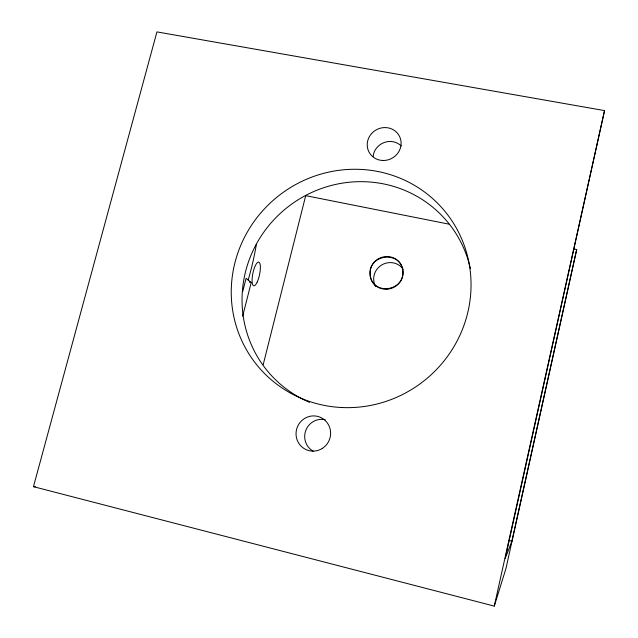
<?xml version="1.0" encoding="UTF-8"?>
<svg xmlns="http://www.w3.org/2000/svg" width="638" height="638" viewBox="0 0 638 638"><rect width="100%" height="100%" fill="white"/><g stroke="black" fill="none" stroke-linecap="round" stroke-linejoin="round"><path stroke-width="0.96" d="M576.696 249.538L505.942 568.562L494.275 606.1L33.463 486.658L156.932 31.9L604.537 110.605L505.216 558.481L511.883 541.207L576.696 249.538L573.769 248.956M494.275 606.1L604.537 110.605M372.417 281.406L372.704 281.876M263.199 364.641L305.698 195.659L449 224.145M242.647 316.201L251.236 282.498L246.093 278.288L242.679 291.63M33.463 486.658L35.449 486.746M249.306 282.084L251.236 282.498M508.988 540.49L511.883 541.207M309.526 402.347A116.89 113.492 -39.5 0 1 284.939 209.32A116.89 113.492 -39.5 0 1 470.365 268.51M375.607 286.542A16.309 15.838 -32.7 0 1 381.372 265.177A16.309 15.838 -32.7 0 1 403.128 269.124M373.078 156.589A16.524 15.687 -28.6 0 1 384.06 142.569A16.524 15.687 -28.6 0 1 401.294 146.022M313.218 451.218A17.003 16.612 -70 0 1 325.316 419.764M256.324 244.514A94.049 29.189 -78.6 0 1 248.142 280.122M402.722 270.041C406.207 291.845 370.207 296.463 370.231 273.367C369.027 254.291 400.273 250.678 402.722 270.041M386.963 289.229A16.716 16.213 -32.9 0 0 400.568 263.917A16.716 16.213 -32.9 0 0 371.882 265.544A16.716 16.213 -32.9 0 0 386.963 289.229M342.072 407.538A121.411 117.647 -39.6 0 0 459.216 233.54A121.411 117.647 -39.6 0 0 252.146 224.297A121.411 117.647 -39.6 0 0 342.072 407.538M257.226 282.004A12.114 3.397 -78.2 0 0 259.211 262.346A12.114 3.397 -78.2 0 0 252.249 277.434A12.114 3.397 -78.2 0 0 257.226 282.004M382.68 160.481A17.162 16.245 -28.9 0 0 399.532 136.396A17.162 16.245 -28.9 0 0 370.287 135.216A17.162 16.245 -28.9 0 0 382.68 160.481M322.278 448.442A17.673 17.242 -69.2 0 0 321.688 417.954A17.673 17.242 -69.2 0 0 296.04 434.151A17.673 17.242 -69.2 0 0 322.278 448.442"/></g></svg>
